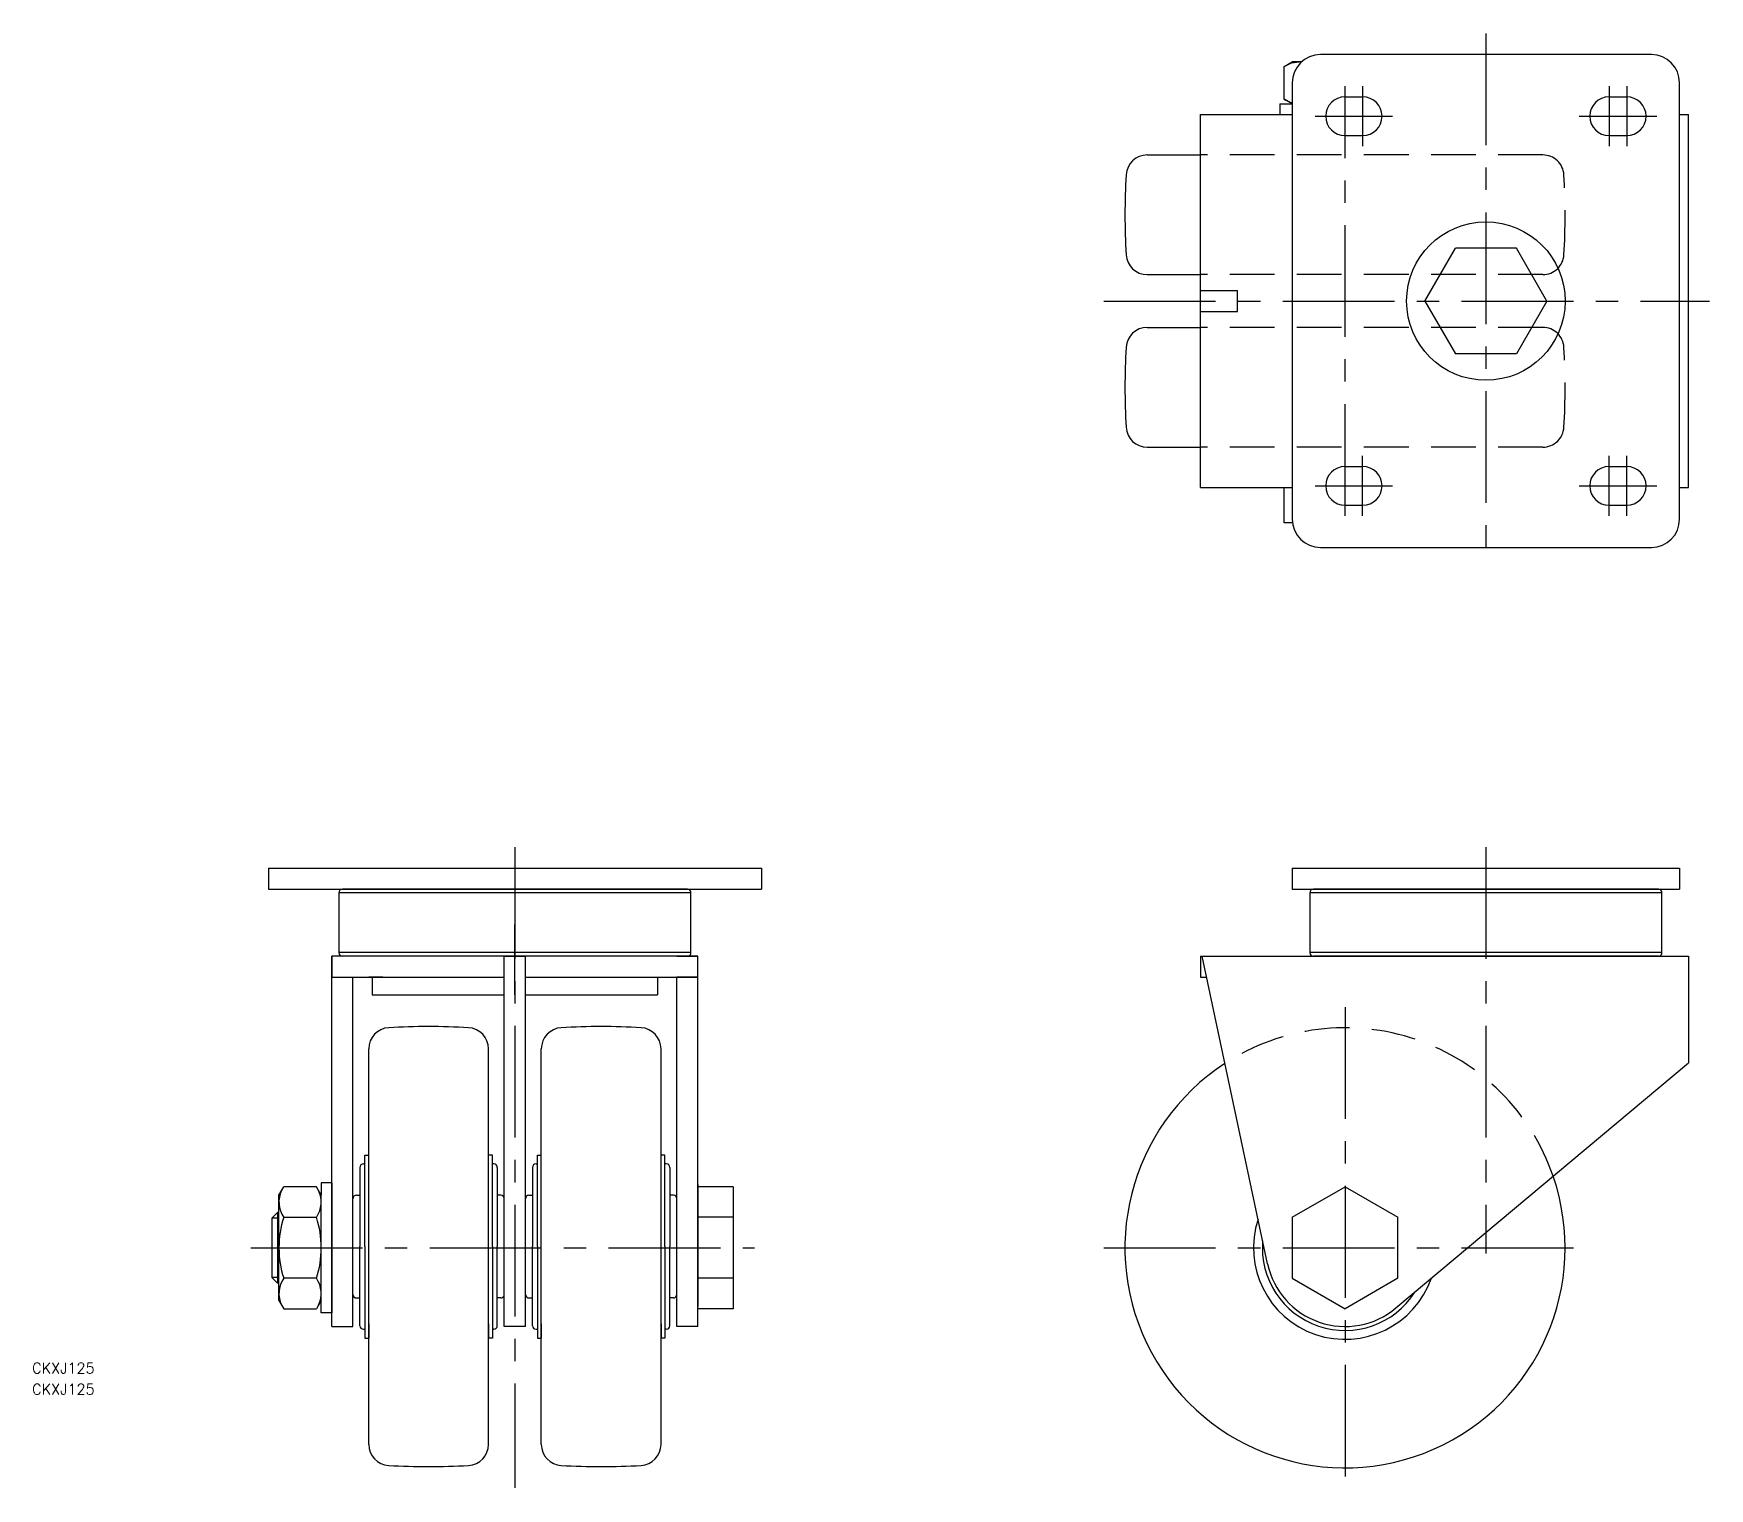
# Model space of a CAD drawing. Extents: x -137 to 339, y -68 to 345.
import ezdxf

# ---------------------------------------------------------------- set-up
doc = ezdxf.new("R2010")
doc.units = 0
doc.linetypes.add('CENTER', pattern=[50.8, 31.75, -6.35, 6.35, -6.35])
doc.linetypes.add('DASHED', pattern=[19.05, 12.7, -6.35])
doc.layers.get('0').update_dxf_attribs({"linetype": 'CONTINUOUS'})
doc.layers.add('CENTER', color=1, linetype='CENTER')
doc.styles.get("Standard").update_dxf_attribs({"font": 'txt.shx', "height": 3, "bigfont": 'bigfont.shx'})

# ---------------------------------------------------------------- blocks, each defined once
blk = doc.blocks.new('*U17')
at = {"color": 7, "linetype": 'CONTINUOUS'}
blk.add_text('CKXJ125', height=3, dxfattribs=at).set_placement((-137.09, -35.67))
blk = doc.blocks.new('*U18')
at = {"color": 7, "linetype": 'CONTINUOUS'}
blk.add_text('CKXJ125', height=3, dxfattribs=at).set_placement((-137.09, -41.67))

msp = doc.modelspace()

# ---------------------------------------------------------------- linework, layer by layer
at = {"color": 7, "linetype": 'CONTINUOUS'}
for p, q in [((322.75, 338.95), (228.75, 338.95)), ((218.43, 335.61), (220.75, 336.95)), ((218.43, 326.29), (218.43, 335.61)), ((223.46, 336.95), (220.75, 336.95)), ((220.75, 330.95), (220.75, 206.95)), ((330.75, 206.95), (330.75, 330.95)), ((217.25, 324.95), (220.75, 324.95)), ((217.25, 324.95), (217.25, 321.95)), ((220.75, 324.95), (218.43, 326.29)), ((235.75, 326.95), (240.75, 326.95)), ((310.75, 326.95), (315.75, 326.95)), ((194.75, 321.95), (220.75, 321.95)), ((194.75, 268.95), (194.75, 321.95)), ((217.25, 321.95), (220.75, 321.95)), ((330.75, 321.95), (333.25, 321.95)), ((333.25, 215.95), (333.25, 321.95)), ((235.75, 315.95), (240.75, 315.95)), ((310.75, 315.95), (315.75, 315.95)), ((179.56, 310.45), (194.75, 310.45)), ((258.43, 268.95), (267.09, 283.95)), ((284.41, 283.95), (267.09, 283.95)), ((293.07, 268.95), (284.41, 283.95)), ((179.56, 276.45), (194.75, 276.45)), ((194.75, 271.95), (205.25, 271.95)), ((205.25, 265.95), (205.25, 271.95)), ((194.75, 215.95), (194.75, 268.95)), ((258.43, 268.95), (267.09, 253.95)), ((293.07, 268.95), (284.41, 253.95)), ((194.75, 265.95), (205.25, 265.95)), ((179.56, 261.45), (194.75, 261.45)), ((284.41, 253.95), (267.09, 253.95)), ((179.56, 227.45), (194.75, 227.45)), ((235.75, 221.95), (240.75, 221.95)), ((310.75, 221.95), (315.75, 221.95)), ((194.75, 215.95), (220.75, 215.95)), ((218.43, 205.95), (218.43, 215.95)), ((330.75, 215.95), (333.25, 215.95)), ((235.75, 210.95), (240.75, 210.95)), ((310.75, 210.95), (315.75, 210.95)), ((220.81, 205.95), (218.43, 205.95)), ((228.75, 198.95), (322.75, 198.95)), ((-70, 107.85), (70, 107.85)), ((-70, 107.85), (-70, 101.85)), ((70, 107.85), (70, 101.85)), ((220.75, 107.85), (220.75, 101.85)), ((220.75, 107.85), (330.75, 107.85)), ((330.75, 107.85), (330.75, 101.85)), ((-70, 101.85), (70, 101.85)), ((-55, 101.85), (-37.5, 101.85)), ((50, 100.85), (-50, 100.85)), ((-50, 100.85), (-50, 83.85)), ((49, 101.85), (-49, 101.85)), ((39.5, 101.85), (-39.5, 101.85)), ((50, 83.85), (50, 100.85)), ((220.75, 101.85), (238.25, 101.85)), ((220.75, 101.85), (330.75, 101.85)), ((225.75, 100.85), (225.75, 83.85)), ((325.75, 100.85), (225.75, 100.85)), ((324.75, 101.85), (226.75, 101.85)), ((315.25, 101.85), (236.25, 101.85)), ((325.75, 83.85), (325.75, 100.85)), ((-52, -22.35), (-52, 82.85)), ((52, 82.85), (-52, 82.85)), ((-52, 82.85), (-52, 76.85)), ((-46, 82.85), (-52, 82.85)), ((50, 83.85), (-50, 83.85)), ((-3, -22.35), (-3, 82.85)), ((-3, 82.85), (3, 82.85)), ((3, -22.35), (3, 82.85)), ((46, 82.85), (52, 82.85)), ((52, -22.35), (52, 82.85)), ((52, 76.85), (52, 82.85)), ((194.75, 82.85), (333.25, 82.85)), ((194.75, 82.85), (194.75, 76.85)), ((213.74, -4.53), (195.17, 82.85)), ((215.85, 82.85), (235.65, 82.85)), ((325.75, 83.85), (225.75, 83.85)), ((324.75, 82.85), (226.75, 82.85)), ((314.25, 82.85), (237.25, 82.85)), ((295.85, 82.85), (315.65, 82.85)), ((333.25, 82.85), (333.25, 76.85)), ((-52, 76.85), (-3, 76.85)), ((-52, 76.85), (-46, 76.85)), ((-46, -22.35), (-46, 76.85)), ((-37.5, 76.85), (-41.5, 76.85)), ((-40.5, 76.85), (-40.5, 71.85)), ((3, 76.85), (52, 76.85)), ((40.5, 76.85), (40.5, 71.85)), ((46, -22.35), (46, 76.85)), ((52, 76.85), (46, 76.85)), ((194.75, 76.85), (196.44, 76.85)), ((333.25, 76.85), (333.25, 52.59)), ((-40.5, 71.85), (-3, 71.85)), ((3, 71.85), (40.5, 71.85)), ((-41.5, -55.84), (-41.5, 56.54)), ((-7.5, -55.84), (-7.5, 56.54)), ((7.5, -55.84), (7.5, 56.54)), ((41.5, -55.84), (41.5, 56.54)), ((250.21, -17.08), (333.25, 52.59)), ((-43, 23.83), (-42.6, 23.83)), ((-43, 23.83), (-42.6, 23.83)), ((-42.6, 26.35), (-41.5, 26.35)), ((-42.6, 0.35), (-42.6, 26.35)), ((-41.5, 22.33), (-41.5, 26.35)), ((-7.5, 22.33), (-7.5, 26.35)), ((-6.4, 26.35), (-7.5, 26.35)), ((-6.4, 0.35), (-6.4, 26.35)), ((-6.4, 0.35), (-6.4, 26.35)), ((-6, 23.83), (-6.4, 23.83)), ((-6, 23.83), (-6.4, 23.83)), ((6, 23.83), (6.4, 23.83)), ((6, 23.83), (6.4, 23.83)), ((6.4, 0.35), (6.4, 26.35)), ((6.4, 26.35), (7.5, 26.35)), ((6.4, 0.35), (6.4, 26.35)), ((7.5, 22.33), (7.5, 26.35)), ((41.5, 22.33), (41.5, 26.35)), ((42.6, 26.35), (41.5, 26.35)), ((42.6, 0.35), (42.6, 26.35)), ((43, 23.83), (42.6, 23.83)), ((43, 23.83), (42.6, 23.83)), ((-44, 22.83), (-44, 0.35)), ((-5, 22.83), (-5, 0.35)), ((-5, 22.83), (-5, 0.35)), ((5, 22.83), (5, 0.35)), ((5, 22.83), (5, 0.35)), ((44, 22.83), (44, 0.35)), ((-67, 15), (-65.66, 17.32)), ((-67, -15), (-67, 15)), ((-56.34, 17.32), (-65.66, 17.32)), ((-55, 15), (-56.34, 17.32)), ((-52, 18.5), (-55, 18.5)), ((-55, 18.5), (-55, 15)), ((-55, -15), (-55, 15)), ((-52, 18.5), (-52, -18.5)), ((-45, 14.95), (-44.1, 14.95)), ((-45, 14.95), (-44, 14.95)), ((-4, 14.95), (-5, 14.95)), ((-4, 14.95), (-4.9, 14.95)), ((-4, 14.95), (-4.9, 14.95)), ((-4, 14.95), (-4.9, 14.95)), ((4, 14.95), (5, 14.95)), ((4, 14.95), (4.9, 14.95)), ((4, 14.95), (4.9, 14.95)), ((4, 14.95), (4.9, 14.95)), ((45, 14.95), (44, 14.95)), ((45, 14.95), (44.1, 14.95)), ((52, 17.95), (52, -16.69)), ((62, 17.32), (52, 17.32)), ((62, 17.32), (62, -17.32)), ((220.75, 8.66), (235.75, 17.32)), ((235.75, 17.32), (250.75, 8.66)), ((-69, 8.42), (-67.42, 10)), ((-67.42, 10), (-67.42, -10)), ((-67, 10), (-67.42, 10)), ((-46, -13.25), (-46, 13.95)), ((-3, -13.25), (-3, 13.95)), ((-3, -13.25), (-3, 13.95)), ((3, -13.25), (3, 13.95)), ((3, -13.25), (3, 13.95)), ((46, -13.25), (46, 13.95)), ((-69, 8.42), (-69, -8.42)), ((-65.66, 8.66), (-56.34, 8.66)), ((62, 8.66), (52, 8.66)), ((220.75, 8.66), (220.75, -8.66)), ((250.75, -8.66), (250.75, 8.66)), ((-44, -22.12), (-44, 0.35)), ((-42.6, 0.35), (-42.6, -25.65)), ((-6.4, 0.35), (-6.4, -25.65)), ((-5, -22.12), (-5, 0.35)), ((5, -22.12), (5, 0.35)), ((6.4, 0.35), (6.4, -25.65)), ((42.6, 0.35), (42.6, -25.65)), ((44, -22.12), (44, 0.35)), ((-69, -8.42), (-67.42, -10)), ((-56.34, -8.66), (-65.66, -8.66)), ((62, -8.66), (52, -8.66)), ((220.75, -8.66), (235.75, -17.32)), ((250.75, -8.66), (235.75, -17.32)), ((-67, -10), (-67.42, -10)), ((-45, -14.25), (-44.1, -14.25)), ((-45, -14.25), (-44, -14.25)), ((-4, -14.25), (-5, -14.25)), ((-4, -14.25), (-4.9, -14.25)), ((-4, -14.25), (-4.9, -14.25)), ((-4, -14.25), (-4.9, -14.25)), ((4, -14.25), (5, -14.25)), ((4, -14.25), (4.9, -14.25)), ((4, -14.25), (4.9, -14.25)), ((4, -14.25), (4.9, -14.25)), ((45, -14.25), (44, -14.25)), ((45, -14.25), (44.1, -14.25)), ((-67, -15), (-65.66, -17.32)), ((-65.66, -17.32), (-56.34, -17.32)), ((-55, -15), (-56.34, -17.32)), ((-55, -18.5), (-55, -15)), ((-52, -18.5), (-55, -18.5)), ((62, -17.32), (52, -17.32)), ((-52, -22.35), (-46, -22.35)), ((-43, -23.12), (-42.6, -23.12)), ((-43, -23.12), (-42.6, -23.12)), ((-41.5, -21.62), (-41.5, -25.65)), ((-7.5, -21.62), (-7.5, -25.65)), ((-6, -23.12), (-6.4, -23.12)), ((-6, -23.12), (-6.4, -23.12)), ((3, -22.35), (-3, -22.35)), ((6, -23.12), (6.4, -23.12)), ((6, -23.12), (6.4, -23.12)), ((7.5, -21.62), (7.5, -25.65)), ((41.5, -21.62), (41.5, -25.65)), ((43, -23.12), (42.6, -23.12)), ((43, -23.12), (42.6, -23.12)), ((52, -22.35), (46, -22.35)), ((-42.6, -25.65), (-41.5, -25.65)), ((-6.4, -25.65), (-7.5, -25.65)), ((6.4, -25.65), (7.5, -25.65)), ((42.6, -25.65), (41.5, -25.65))]:
    msp.add_line(p, q, dxfattribs=at)
at = {"color": 3, "linetype": 'DASHED'}
for p, q in [((291.93, 310.45), (194.75, 310.45)), ((291.93, 276.45), (194.75, 276.45)), ((291.93, 261.45), (194.75, 261.45)), ((291.93, 227.45), (194.75, 227.45))]:
    msp.add_line(p, q, dxfattribs=at)
at = {"color": 3, "linetype": 'CONTINUOUS'}
for p, q in [((-67, 8.42), (-69, 8.42)), ((-67, -8.42), (-69, -8.42))]:
    msp.add_line(p, q, dxfattribs=at)
at = {"color": 7, "linetype": 'CONTINUOUS'}
msp.add_lwpolyline([(218.43, 335.61), (220.55, 336.58), (222.76, 336.95)], dxfattribs=at)
msp.add_circle((275.75, 268.95), 22.5, dxfattribs=at)
for centre, radius, start, end in [((228.75, 330.95), 8, 90, 180), ((322.75, 330.95), 8, 0, 90), ((222.43, 328.22), 8.73, 83.6057, 87.8485), ((223.08, 333.68), 8.73, 237.7673, 254.4754), ((235.75, 321.45), 5.5, 90, 270), ((240.75, 321.45), 5.5, 270, 90), ((310.75, 321.45), 5.5, 90, 270), ((315.75, 321.45), 5.5, 270, 90), ((179.56, 304.45), 6, 90, 176.7495), ((373.25, 293.45), 200, 176.7495, 183.2505), ((179.56, 282.45), 6, 183.2505, 270), ((179.56, 255.45), 6, 90, 176.7495), ((373.25, 244.45), 200, 176.7495, 183.2505), ((179.56, 233.45), 6, 183.2505, 270), ((235.75, 216.45), 5.5, 90, 270), ((240.75, 216.45), 5.5, 270, 90), ((310.75, 216.45), 5.5, 90, 270), ((315.75, 216.45), 5.5, 270, 90), ((228.75, 206.95), 8, 180, 270), ((322.75, 206.95), 8, 270, 0), ((-49, 100.85), 1, 90, 180), ((49, 100.85), 1, 0, 90), ((226.75, 100.85), 1, 90, 180), ((324.75, 100.85), 1, 0, 90), ((-49, 83.85), 1, 180, 270), ((49, 83.85), 1, 270, 0), ((226.75, 83.85), 1, 180, 270), ((324.75, 83.85), 1, 270, 0), ((-35.5, 56.54), 6, 93.2505, 180), ((-24.5, -137.15), 200, 86.7495, 93.2505), ((-13.5, 56.54), 6, 0, 86.7495), ((13.5, 56.54), 6, 93.2505, 180), ((24.5, -137.15), 200, 86.7495, 93.2505), ((35.5, 56.54), 6, 0, 86.7495), ((235.75, 0), 62.5, 123.0692, 19.0139), ((-43, 22.83), 1, 90, 180), ((-6, 22.83), 1, 0, 90), ((6, 22.83), 1, 90, 180), ((43, 22.83), 1, 0, 90), ((-59.33, 12.99), 7.67, 154.3842, 214.3842), ((-62.67, 12.99), 7.67, 325.6158, 25.6158), ((-45, 13.95), 1, 90, 180), ((-4, 13.95), 1, 0, 90), ((-4, 13.95), 1, 0, 90), ((4, 13.95), 1, 90, 180), ((4, 13.95), 1, 90, 180), ((45, 13.95), 1, 0, 90), ((-38.34, 0), 28.66, 162.412, 197.588), ((-83.66, 0), 28.66, 342.412, 17.588), ((235.75, 0), 26, 161.7883, 340.5803), ((235.75, 0), 23.48, 175.1612, 327.5378), ((235.75, 0.15), 22.5, 192, 310), ((-59.33, -12.99), 7.67, 145.6158, 205.6158), ((-62.67, -12.99), 7.67, 334.3842, 34.3842), ((-45, -13.25), 1, 180, 270), ((-4, -13.25), 1, 270, 0), ((-4, -13.25), 1, 270, 0), ((4, -13.25), 1, 180, 270), ((4, -13.25), 1, 180, 270), ((45, -13.25), 1, 270, 0), ((-43, -22.12), 1, 180, 270), ((-6, -22.12), 1, 270, 0), ((6, -22.12), 1, 180, 270), ((43, -22.12), 1, 270, 0), ((-35.5, -55.84), 6, 180, 266.7495), ((-13.5, -55.84), 6, 273.2505, 0), ((13.5, -55.84), 6, 180, 266.7495), ((35.5, -55.84), 6, 273.2505, 0), ((-24.5, 137.85), 200, 266.7495, 273.2505), ((24.5, 137.85), 200, 266.7495, 273.2505)]:
    msp.add_arc(centre, radius, start, end, dxfattribs=at)
at = {"color": 3, "linetype": 'DASHED'}
for centre, radius, start, end in [((291.93, 304.45), 6, 3.2505, 90), ((98.25, 293.45), 200, 356.7495, 3.2505), ((291.93, 282.45), 6, 270, 356.7495), ((291.93, 255.45), 6, 3.2505, 90), ((98.25, 244.45), 200, 356.7495, 3.2505), ((291.93, 233.45), 6, 270, 356.7495), ((235.75, 0), 62.5, 19.0139, 123.0692)]:
    msp.add_arc(centre, radius, start, end, dxfattribs=at)
at = {"layer": 'CENTER', "color": 1, "linetype": 'CENTER'}
for p, q in [((275.75, 344.95), (275.75, 192.95)), ((235.75, 207.95), (235.75, 329.95)), ((240.75, 329.95), (240.75, 312.95)), ((310.75, 329.95), (310.75, 312.95)), ((315.75, 329.95), (315.75, 312.95)), ((227.25, 321.45), (249.25, 321.45)), ((302.25, 321.45), (324.25, 321.45)), ((167.25, 268.95), (339.25, 268.95)), ((240.75, 207.95), (240.75, 224.95)), ((310.75, 207.95), (310.75, 224.95)), ((315.75, 207.95), (315.75, 224.95)), ((227.25, 216.45), (249.25, 216.45)), ((302.25, 216.45), (324.25, 216.45)), ((0, 113.85), (0, -68.15)), ((275.75, 113.85), (275.75, -1.66)), ((0, 71.85), (0, 91.85)), ((235.75, 68.37), (235.75, -68.37)), ((-75, 0), (68, 0)), ((167.25, 0), (304.25, 0))]:
    msp.add_line(p, q, dxfattribs=at)

# ---------------------------------------------------------------- block references
at = {"color": 7, "linetype": 'CONTINUOUS'}
for name in ['*U17', '*U18']:
    msp.add_blockref(name, (0, 0), dxfattribs=at)

doc.saveas('drawing.dxf')
